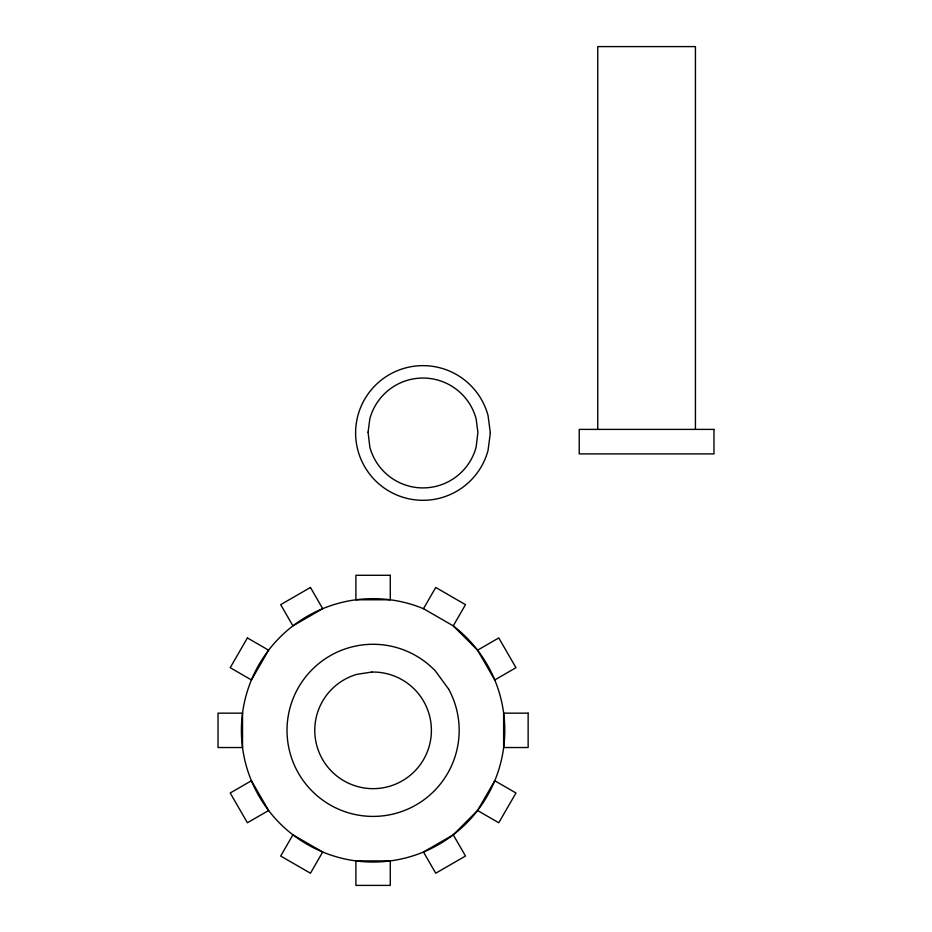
<?xml version="1.0" encoding="UTF-8"?>
<svg xmlns="http://www.w3.org/2000/svg" width="932" height="932" viewBox="0 0 932 932"><rect width="100%" height="100%" fill="white"/><g stroke="black" fill="none" stroke-linecap="round" stroke-linejoin="round"><path stroke-width="1.4" d="M490.349 432.844L488.077 450.284A67.372 67.372 0 0 1 355.605 432.972A67.372 67.372 0 0 1 488.077 415.66L490.349 433.1M423.478 608.689L435.733 587.463L465.499 604.658L453.255 625.873A131.68 131.68 0 0 1 433.893 847.153A131.68 131.68 0 0 1 241.528 736.094A131.68 131.68 0 0 1 423.478 608.689L453.255 625.873L477.557 650.187L494.752 679.952L515.967 667.696L498.771 637.931L477.557 650.187M477.557 810.514L494.752 780.736L515.967 792.992L498.771 822.758L477.557 810.514L453.255 834.816L423.478 851.999L435.733 873.226L465.499 856.03L453.255 834.816M695.435 429.396L695.435 46.6L597.75 46.6L597.75 429.396M368.07 432.192L369.853 447.197A55.023 55.023 0 0 0 476.135 447.104L477.895 432.297L476.135 418.852A55.023 55.023 0 0 0 369.853 418.748L368.07 432.192M247.399 637.931L230.216 667.696L251.43 679.952L268.614 650.187L247.399 637.931M292.928 834.816L280.672 856.03L310.449 873.226L322.693 851.999L292.928 834.816M310.449 587.463L280.672 604.658L292.928 625.873L322.693 608.689L310.449 587.463M251.43 780.736L230.216 792.992L247.399 822.758L268.614 810.514L251.43 780.736M371.74 672.054L356.7 674.384A58.308 58.308 0 0 0 329.299 768.853A58.308 58.308 0 0 0 426.495 753.755A58.308 58.308 0 0 0 371.74 672.054M713.97 429.396L579.226 429.396L579.226 453.896L713.97 453.896L713.97 429.396M390.275 575.289L355.896 575.289L355.896 599.789L390.275 599.789L390.275 575.289M242.53 713.155L218.03 713.155L218.03 747.534L242.53 747.534L242.53 713.155M528.141 713.155L503.641 713.155L503.641 747.534L528.141 747.534L528.141 713.155M390.275 860.9L355.896 860.9L355.896 885.4L390.275 885.4L390.275 860.9M448.607 689.051L435.337 670.923A86.059 86.059 0 0 0 292.916 699.035A86.059 86.059 0 0 0 378.59 816.234A86.059 86.059 0 0 0 448.607 689.051"/></g></svg>
